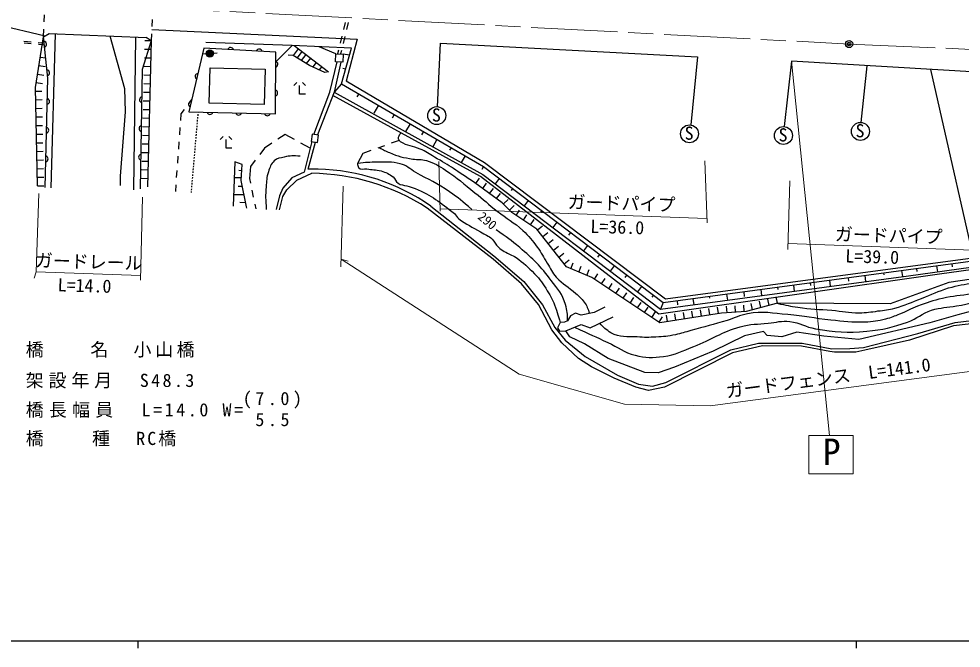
# Model space of a CAD drawing. Units: millimetres, scale not verified. Extents: x 40000 to 680000, y 20000 to 380000.
# Drawn here: x 151457 to 282622, y 204000 to 291641 of the extents above; entities that cross this region are included whole.
import ezdxf
from ezdxf.enums import TextEntityAlignment as Align

# ---------------------------------------------------------------- set-up
doc = ezdxf.new("R2010")
doc.units = ezdxf.units.MM
doc.header["$LTSCALE"] = 1000
doc.header["$PDMODE"] = 32
doc.header["$PDSIZE"] = 500
doc.linetypes.add('CHAIN', pattern=[18.5, 12, -1.5, 3.5, -1.5])
for name, color, linetype, lineweight in [('M-BGD', 7, 'Continuous', 25), ('M-BMK', 2, 'CHAIN', 13), ('M-BMK-SRVR', 3, 'Continuous', 25), ('M-STR-HTXT', 7, 'Continuous', 13), ('M-STR-STR1', 1, 'Continuous', 25), ('M-STR-STRC', 7, 'Continuous', 25), ('M-TTL-BAND', 7, 'Continuous', 25)]:
    doc.layers.add(name, color=color, linetype=linetype, lineweight=lineweight)
doc.styles.add('ＭＳ ゴシック', font='')
doc.styles.add('ＭＳ 明朝', font='')
doc.styles.get('ＭＳ ゴシック').set_extended_font_data('MS Gothic')
doc.styles.get('ＭＳ 明朝').set_extended_font_data('MS Mincho')

msp = doc.modelspace()

# ---------------------------------------------------------------- linework, layer by layer
at = {"layer": 'M-BGD'}
for p, q in [((147642, 291036), (155133, 289261)), ((169952, 290166), (198558, 288824)), ((196876, 291150), (196640, 290178)), ((197293, 291128), (197057, 290156)), ((153762, 282080), (154894, 289123)), ((156517, 289547), (155889, 268123)), ((164122, 289251), (166159, 281957)), ((167475, 267831), (167749, 289110)), ((169887, 288562), (168987, 288585)), ((169887, 288562), (169371, 268266)), ((196404, 289206), (196168, 288235)), ((196821, 289185), (196585, 288213)), ((198558, 288824), (196998, 282966)), ((152173, 288534), (153170, 288451)), ((152192, 288279), (153188, 288191)), ((154166, 288368), (154982, 288300)), ((154184, 288102), (155011, 288028)), ((169857, 287362), (168957, 287385)), ((189517, 287937), (177466, 288332)), ((189517, 287937), (187207, 285637)), ((197764, 287538), (189517, 287937)), ((190359, 287472), (189653, 286541)), ((189762, 287925), (194567, 284277)), ((195588, 286787), (193264, 287756)), ((195932, 287263), (195814, 286773)), ((196374, 282600), (197764, 287538)), ((209710, 279408), (210128, 288241)), ((210128, 288241), (245926, 286331)), ((154443, 286318), (155208, 286195)), ((169826, 286163), (168926, 286186)), ((178047, 286807), (177051, 286718)), ((178047, 286807), (179044, 286896)), ((189653, 286541), (188933, 286577)), ((191917, 285120), (189653, 286541)), ((190852, 287098), (190179, 286211)), ((191397, 286684), (190760, 285846)), ((192062, 286179), (191471, 285400)), ((195521, 285660), (195588, 286787)), ((195588, 286787), (196599, 286727)), ((196349, 287241), (196229, 286749)), ((196599, 286727), (196532, 285600)), ((197494, 286581), (196599, 286727)), ((245926, 286331), (245007, 276862)), ((154253, 285133), (155141, 284990)), ((169796, 284963), (168896, 284986)), ((177951, 279892), (178082, 284839)), ((178082, 284839), (185744, 284636)), ((185744, 284636), (185613, 279689)), ((194058, 284172), (191917, 285120)), ((192857, 285575), (192396, 284967)), ((193616, 285000), (193257, 284527)), ((194760, 281422), (195783, 285645)), ((196293, 285614), (195350, 281440)), ((196532, 285600), (195521, 285660)), ((196948, 284641), (196571, 284712)), ((259025, 285724), (257976, 276637)), ((298049, 283466), (259025, 285724)), ((269497, 285118), (268667, 277212)), ((154062, 283948), (154951, 283806)), ((169765, 283763), (168865, 283786)), ((194567, 284277), (194058, 284172)), ((154038, 268375), (153762, 282080)), ((153872, 282764), (154760, 282621)), ((169735, 282564), (168835, 282587)), ((190145, 282770), (189745, 282370)), ((190545, 281170), (190545, 282370)), ((191345, 282370), (190945, 282770)), ((196374, 282600), (195350, 281440)), ((196374, 282600), (216136, 271066)), ((216262, 271581), (196998, 282966)), ((153772, 281573), (154672, 281591)), ((166159, 281957), (166264, 278710)), ((169704, 281364), (168804, 281387)), ((191345, 281170), (190545, 281170)), ((192534, 275544), (194760, 281422)), ((195350, 281440), (193028, 275479)), ((215723, 269686), (195163, 280959)), ((195350, 281440), (216056, 269961)), ((198765, 281204), (198513, 280772)), ((153796, 280373), (154696, 280391)), ((169674, 280165), (168774, 280187)), ((175549, 280448), (175085, 279830)), ((185613, 279689), (177951, 279892)), ((201498, 279609), (200862, 278520)), ((153821, 279173), (154720, 279191)), ((166264, 278710), (165540, 269727)), ((169643, 278965), (168743, 278988)), ((174020, 278412), (173954, 277503)), ((174484, 279030), (174020, 278412)), ((176368, 278350), (176350, 278151)), ((176395, 278665), (176385, 278549)), ((203708, 278320), (203404, 277799)), ((153845, 277973), (154745, 277991)), ((153869, 276774), (154769, 276792)), ((169613, 277765), (168713, 277788)), ((176264, 277154), (176247, 276955)), ((176299, 277553), (176281, 277354)), ((176333, 277952), (176316, 277752)), ((205928, 277024), (205290, 275930)), ((153893, 275574), (154793, 275592)), ((169582, 276566), (168682, 276589)), ((173882, 276506), (173810, 275508)), ((176126, 275560), (176109, 275361)), ((176161, 275959), (176143, 275760)), ((176195, 276357), (176178, 276158)), ((176230, 276756), (176212, 276557)), ((188527, 275547), (187510, 274866)), ((189839, 274827), (188527, 275547)), ((192263, 275579), (192129, 274557)), ((193184, 275458), (192263, 275579)), ((193050, 274436), (193184, 275458)), ((207772, 275948), (207491, 275465)), ((153917, 274374), (154817, 274392)), ((169521, 274167), (168621, 274189)), ((169552, 275366), (168652, 275389)), ((173738, 274511), (173666, 273513)), ((176023, 274365), (176005, 274166)), ((176057, 274763), (176040, 274564)), ((176092, 275162), (176074, 274963)), ((179896, 275247), (179496, 274847)), ((180296, 273647), (180296, 274847)), ((181096, 274847), (180696, 275247)), ((186679, 274309), (185662, 273628)), ((192029, 273627), (190716, 274347)), ((192261, 274540), (191184, 270304)), ((191733, 270704), (192758, 274474)), ((192129, 274557), (193050, 274436)), ((204405, 274708), (203288, 274309)), ((209660, 274846), (209069, 273834)), ((153942, 273174), (154841, 273192)), ((169491, 272967), (168591, 272990)), ((175919, 273169), (175902, 272970)), ((175954, 273568), (175936, 273369)), ((175988, 273966), (175971, 273767)), ((181096, 273647), (180296, 273647)), ((185662, 273628), (184983, 272758)), ((199345, 272903), (198581, 271507)), ((200462, 273301), (199345, 272903)), ((202346, 273973), (201404, 273637)), ((211624, 273699), (211408, 273329)), ((153966, 271974), (154866, 271993)), ((169460, 271767), (168560, 271790)), ((173594, 272516), (173522, 271519)), ((175781, 271575), (175764, 271376)), ((175816, 271974), (175798, 271775)), ((175850, 272372), (175833, 272173)), ((175885, 272771), (175867, 272572)), ((181512, 271706), (181267, 265545)), ((182548, 271338), (181512, 271706)), ((184367, 271970), (183688, 271100)), ((213572, 272562), (213032, 271637)), ((241459, 252623), (216262, 271581)), ((153990, 270775), (154890, 270793)), ((169430, 270568), (168530, 270591)), ((173450, 270521), (173378, 269524)), ((175678, 270380), (175660, 270181)), ((175712, 270778), (175695, 270579)), ((175747, 271177), (175729, 270978)), ((182500, 270458), (182084, 270499)), ((182425, 269108), (182548, 271338)), ((183688, 271100), (183556, 269389)), ((191184, 270304), (189470, 269496)), ((193103, 270716), (191733, 270704)), ((216136, 271066), (215900, 270661)), ((216136, 271066), (241122, 252122)), ((154014, 269575), (154914, 269593)), ((165540, 269727), (165580, 268423)), ((169399, 269368), (168499, 269391)), ((175574, 269184), (175557, 268985)), ((175609, 269583), (175591, 269384)), ((175643, 269981), (175626, 269782)), ((182446, 269485), (181425, 269514)), ((183127, 265475), (182425, 269108)), ((183556, 269389), (183688, 268752)), ((189470, 269496), (188193, 268045)), ((188738, 267850), (190142, 269184)), ((190142, 269184), (192218, 270128)), ((215054, 268723), (215586, 269450)), ((240550, 250512), (215723, 269686)), ((216056, 269961), (240791, 251192)), ((218328, 269404), (217766, 268663)), ((154038, 268375), (154938, 268393)), ((173306, 268526), (173241, 267617)), ((175436, 267590), (175426, 267475)), ((175471, 267989), (175453, 267789)), ((175505, 268387), (175488, 268188)), ((175540, 268786), (175522, 268587)), ((182580, 268305), (181982, 268315)), ((183890, 267772), (184092, 266793)), ((188193, 268045), (187720, 266989)), ((188215, 266906), (188738, 267850)), ((216023, 268015), (216554, 268741)), ((216991, 267306), (217523, 268033)), ((220177, 268002), (219986, 267751)), ((182806, 267138), (181330, 267127)), ((187720, 266989), (187264, 265103)), ((187716, 265041), (188215, 266906)), ((217960, 266598), (218491, 267324)), ((218901, 265858), (219546, 266486)), ((222356, 266350), (221793, 265608)), ((183019, 266036), (182215, 266054)), ((183180, 265282), (183127, 265475)), ((184294, 265813), (184425, 265176)), ((217484, 258179), (208271, 265293)), ((208797, 265557), (217554, 258653)), ((219739, 264999), (220383, 265627)), ((220676, 264260), (221168, 265013)), ((221680, 263604), (222172, 264357)), ((222685, 262947), (223177, 263701)), ((224233, 264927), (224059, 264697)), ((223658, 262257), (224368, 262811)), ((226365, 263311), (225801, 262567)), ((224397, 261311), (225106, 261865)), ((228246, 261885), (227956, 261502)), ((225135, 260366), (225845, 260919)), ((225874, 259420), (226583, 259974)), ((230606, 260095), (230041, 259350)), ((217554, 258653), (221767, 255072)), ((226612, 258474), (227322, 259028)), ((232282, 258824), (231992, 258442)), ((241122, 252122), (290132, 258726)), ((289711, 259042), (241459, 252623)), ((221416, 254756), (217484, 258179)), ((227351, 257528), (228060, 258082)), ((228285, 256839), (228632, 257669)), ((229392, 256376), (229739, 257206)), ((234340, 257264), (233774, 256517)), ((275285, 255870), (290612, 257991)), ((279204, 257254), (279315, 256428)), ((290963, 257640), (279604, 256087)), ((281303, 257537), (281364, 257083)), ((230499, 255913), (230846, 256744)), ((231570, 255381), (232067, 256131)), ((236059, 255961), (235802, 255621)), ((279604, 256087), (240550, 250512)), ((240791, 251192), (275285, 255870)), ((269211, 255907), (269325, 255062)), ((271807, 256257), (271844, 255984)), ((274326, 256597), (274440, 255756)), ((276417, 256878), (276471, 256477)), ((287996, 255983), (280922, 254903)), ((223803, 251877), (221416, 254756)), ((221767, 255072), (224347, 251807)), ((232569, 254717), (233067, 255467)), ((233569, 254053), (234067, 254803)), ((259270, 254568), (259385, 253714)), ((261591, 254880), (261644, 254491)), ((264285, 255243), (264400, 254394)), ((266891, 255595), (266955, 255115)), ((280922, 254903), (272760, 251954)), ((234568, 253389), (235066, 254139)), ((235568, 252725), (236066, 253475)), ((238136, 254386), (237569, 253637)), ((249970, 253314), (250086, 252453)), ((252354, 253636), (252441, 252984)), ((254726, 253955), (254841, 253098)), ((257069, 254271), (257115, 253930)), ((225629, 248349), (223803, 251877)), ((236568, 252062), (237065, 252811)), ((237567, 251398), (238065, 252147)), ((239783, 253137), (239585, 252876)), ((241122, 252122), (240791, 251192)), ((243084, 252387), (243160, 251823)), ((245272, 252681), (245389, 251816)), ((247567, 252991), (247601, 252736)), ((253600, 251131), (253371, 252001)), ((254760, 251436), (254531, 252307)), ((255921, 251741), (255692, 252612)), ((257081, 252046), (256852, 252917)), ((272760, 251954), (257081, 252046)), ((224347, 251807), (226067, 248665)), ((228934, 250673), (228249, 250304)), ((229741, 250357), (228934, 250673)), ((231549, 250743), (229741, 250357)), ((233006, 251480), (231549, 250743)), ((238567, 250734), (239065, 251483)), ((239566, 250070), (240064, 250819)), ((242915, 249672), (242777, 250561)), ((244101, 249856), (243963, 250746)), ((245287, 250041), (245148, 250930)), ((246472, 250225), (246334, 251114)), ((247658, 250409), (247520, 251299)), ((248844, 250594), (248706, 251483)), ((250037, 250711), (249977, 251609)), ((251234, 250791), (251174, 251689)), ((252432, 250872), (252371, 251770)), ((281776, 249352), (295494, 251011)), ((285863, 251392), (282175, 250427)), ((226827, 249356), (226441, 248619)), ((227406, 249391), (226827, 249356)), ((227845, 249584), (227406, 249391)), ((228249, 250304), (227845, 249584)), ((230972, 248617), (234180, 250163)), ((240566, 249406), (241064, 250156)), ((241729, 249488), (241591, 250377)), ((278244, 249321), (268361, 246969)), ((276589, 247825), (281776, 249352)), ((282175, 250427), (278244, 249321)), ((295813, 250509), (281568, 248869)), ((227050, 246523), (225629, 248349)), ((226067, 248665), (227489, 246892)), ((226441, 248619), (226712, 248133)), ((226712, 248133), (227578, 248188)), ((227578, 248188), (229716, 249054)), ((228149, 247362), (227578, 248188)), ((229716, 249054), (230972, 248617)), ((255091, 248110), (252475, 247478)), ((255600, 247548), (255091, 248110)), ((259742, 247987), (257654, 247338)), ((263516, 247461), (259742, 247987)), ((281568, 248869), (275421, 246906)), ((227489, 246892), (230288, 244612)), ((230202, 246396), (228149, 247362)), ((252475, 247478), (248107, 245378)), ((257654, 247338), (255600, 247548)), ((268361, 246969), (263516, 247461)), ((269019, 245858), (276589, 247825)), ((275421, 246906), (269191, 245483)), ((229351, 244347), (227050, 246523)), ((233467, 244325), (230202, 246396)), ((241529, 241013), (250547, 245523)), ((248107, 245378), (242718, 243149)), ((250547, 245523), (254404, 246484)), ((254961, 246122), (250795, 245124)), ((254404, 246484), (260498, 246491)), ((260399, 246053), (254961, 246122)), ((264354, 245312), (260399, 246053)), ((260498, 246491), (264643, 245688)), ((264978, 245233), (264354, 245312)), ((264643, 245688), (267124, 245735)), ((267124, 245735), (269019, 245858)), ((269191, 245483), (267966, 245218)), ((231145, 243169), (229351, 244347)), ((230288, 244612), (234790, 242006)), ((238610, 242394), (233467, 244325)), ((250795, 245124), (241342, 240337)), ((267966, 245218), (264978, 245233)), ((234320, 241593), (231145, 243169)), ((242718, 243149), (240436, 242342)), ((237316, 240352), (234320, 241593)), ((234790, 242006), (237688, 240773)), ((240436, 242342), (238610, 242394)), ((239079, 239861), (237316, 240352)), ((237688, 240773), (239646, 240484)), ((241342, 240337), (239079, 239861)), ((239646, 240484), (241529, 241013))]:
    msp.add_line(p, q, dxfattribs=at)
for points in [[(155124, 268143), (155508, 283383), (154894, 289123)], [(169887, 288562), (168622, 284563), (168345, 267975)], [(257081, 252046), (252675, 250888), (249270, 250660), (240687, 249326), (231225, 255610), (227697, 257084), (223572, 262368), (220079, 264650), (218727, 266036), (214936, 268810)]]:
    msp.add_lwpolyline(points, dxfattribs=at)
msp.add_lwpolyline([(177208, 287538), (175139, 278693), (187163, 278429), (187215, 287013)], close=True, dxfattribs=at)
for centre, radius in [((178047, 286807), 500), ((178047, 286807), 400), ((178047, 286807), 300), ((178047, 286807), 200), ((178047, 286807), 100), ((178047, 286807), 20), ((209632, 278160), 1250), ((244807, 275628), 1250), ((268598, 275963), 1250), ((257880, 275391), 1250)]:
    msp.add_circle(centre, radius, dxfattribs=at)
for centre, radius, start, end in [((154886, 288098), 417, 292.36952, 79.84911), ((180913, 287227), 417, 13.25621, 160.7358), ((184907, 287017), 417, 13.25621, 160.7358), ((187088, 285319), 417, 285.9087, 73.38829), ((155312, 284121), 417, 292.36952, 79.84911), ((176411, 283617), 417, 93.08994, 240.56954), ((168669, 280367), 417, 105.30536, 252.78495), ((187064, 281319), 417, 285.9087, 73.38829), ((155310, 280142), 417, 284.81698, 72.29657), ((175499, 279722), 417, 93.08994, 240.56954), ((178056, 278745), 417, 195.00575, 342.48534), ((182055, 278658), 417, 195.00575, 342.48534), ((186054, 278570), 417, 195.00575, 342.48534), ((168602, 276367), 417, 105.30536, 252.78495), ((155209, 276143), 417, 284.81698, 72.29657), ((155109, 272144), 417, 284.81698, 72.29657), ((168535, 272368), 417, 105.30536, 252.78495), ((192441, 242253), 28470, 54.93585, 88.66846), ((191896, 239991), 30139, 57.092, 89.38939)]:
    msp.add_arc(centre, radius, start, end, dxfattribs=at)
for points, knots in [([(214936, 268810), (212269, 270578), (211563, 271098), (209301, 272400), (208535, 272840), (208143, 273165), (207327, 273505), (206272, 273945), (205534, 273892), (204588, 274532), (204435, 274636), (204381, 274751), (204325, 274927), (204219, 275259), (204451, 275489), (204653, 275756)], [0, 0, 0, 0, 1, 1, 1, 2, 2, 2, 3, 3, 3, 4, 4, 4, 5, 5, 5, 5]), ([(201635, 273720), (202260, 273353), (202480, 273257), (203044, 273008), (204244, 272478), (204988, 272329), (206282, 272113), (207017, 271991), (207464, 272113), (208178, 271903), (209303, 271572), (209873, 271187), (210864, 270560), (212562, 269485), (213370, 268675), (214945, 267427), (216181, 266446), (216811, 265821), (218052, 264846), (219420, 263771), (220339, 263353), (221607, 262161), (222478, 261341), (222906, 260812), (223608, 259844), (224207, 259016), (224455, 258494), (225003, 257632), (225494, 256859), (225638, 256323), (226267, 255657), (227210, 254658), (227959, 254337), (228973, 253410), (229466, 252959), (229784, 252731), (230164, 252181), (230550, 251622), (230648, 251331), (230897, 250604)], [0, 0, 0, 0, 1, 1, 1, 2, 2, 2, 3, 3, 3, 4, 4, 4, 5, 5, 5, 6, 6, 6, 7, 7, 7, 8, 8, 8, 9, 9, 9, 10, 10, 10, 11, 11, 11, 12, 12, 12, 13, 13, 13, 13]), ([(190612, 272522), (189625, 272557), (189238, 272608), (188401, 272390), (187837, 272244), (187436, 272256), (187005, 271864), (186505, 271409), (186419, 270973), (186189, 270337), (185906, 269554), (185950, 269059), (185873, 268230), (185760, 267012), (185814, 266550), (185899, 265097)], [0, 0, 0, 0, 1, 1, 1, 2, 2, 2, 3, 3, 3, 4, 4, 4, 5, 5, 5, 5]), ([(214523, 265071), (213133, 266291), (212682, 266650), (211416, 267546), (209682, 268772), (208550, 269210), (206703, 270258), (205862, 270735), (205484, 271244), (204544, 271469), (203321, 271761), (202589, 271688), (201331, 271680), (200255, 271672), (199866, 271641), (198581, 271507)], [0, 0, 0, 0, 1, 1, 1, 2, 2, 2, 3, 3, 3, 4, 4, 4, 5, 5, 5, 5]), ([(319262, 272227), (318497, 272118), (318251, 272054), (317615, 271889), (316267, 271542), (315559, 271162), (314324, 270520), (313508, 270097), (312990, 269915), (312323, 269283), (311883, 268867), (311696, 268541), (311506, 267966), (311315, 267385), (311355, 267022), (311296, 266413), (311238, 265818), (311449, 265436), (311217, 264886), (311044, 264477), (310814, 264257), (310401, 264096), (309863, 263886), (309501, 264152), (308926, 264201), (308288, 264256), (307934, 264383), (307294, 264359), (306459, 264328), (305982, 264188), (305214, 263859), (303787, 263248), (303254, 262434), (301949, 261594), (300613, 260735), (299770, 260402), (298473, 259486), (297263, 258631), (296837, 257839), (295647, 256958), (295314, 256712), (295084, 256640), (294717, 256449), (293753, 255948), (293195, 255700), (292189, 255291), (291584, 255044), (291220, 254976), (290592, 254799), (289590, 254516), (289026, 254366), (288011, 254138), (286473, 253792), (285605, 253620), (284053, 253342), (282486, 253062), (281580, 253053), (280027, 252699), (278646, 252383), (277894, 252109), (276564, 251619), (275559, 251249), (275055, 250901), (274059, 250507), (273308, 250210), (272891, 250019), (272105, 249829), (271004, 249562), (270370, 249425), (269238, 249396), (267370, 249347), (266323, 249503), (264464, 249688), (262127, 249921), (260843, 250280), (258501, 250466), (256321, 250640), (255058, 250942), (252902, 250572), (251750, 250374), (251174, 249989), (250058, 249641), (248101, 249032), (246978, 248785), (245003, 248237), (244160, 248003), (243700, 247822), (242844, 247640), (241804, 247419), (241201, 247394), (240141, 247324), (239128, 247257), (238555, 247266), (237543, 247336), (236095, 247436), (235119, 247178), (233876, 247926), (233187, 248341), (232861, 248601), (232308, 249261)], [0, 0, 0, 0, 1, 1, 1, 2, 2, 2, 3, 3, 3, 4, 4, 4, 5, 5, 5, 6, 6, 6, 7, 7, 7, 8, 8, 8, 9, 9, 9, 10, 10, 10, 11, 11, 11, 12, 12, 12, 13, 13, 13, 14, 14, 14, 15, 15, 15, 16, 16, 16, 17, 17, 17, 18, 18, 18, 19, 19, 19, 20, 20, 20, 21, 21, 21, 22, 22, 22, 23, 23, 23, 24, 24, 24, 25, 25, 25, 26, 26, 26, 27, 27, 27, 28, 28, 28, 29, 29, 29, 30, 30, 30, 31, 31, 31, 32, 32, 32, 33, 33, 33, 33]), ([(198581, 271507), (198583, 271292), (198625, 271132), (198757, 270943), (199011, 270580), (199435, 270805), (199873, 270733), (200649, 270603), (201117, 270691), (201870, 270460), (202573, 270243), (202983, 270080), (203555, 269617), (203891, 269345), (203865, 268969), (204234, 268743), (204667, 268478), (204993, 268513), (205479, 268365), (205927, 268228), (206192, 268191), (206626, 268014), (208962, 267060), (210060, 266063), (212079, 264550), (212384, 264322), (212379, 264013), (212685, 263786), (213792, 262965), (214536, 262690), (215712, 261970), (216355, 261576), (216808, 261471), (217345, 260943), (217736, 260557), (217812, 260212), (218214, 259837), (218499, 259570), (218698, 259464), (219030, 259258), (219643, 258876), (220072, 258805), (220662, 258389), (221753, 257619), (222323, 257117), (223243, 256151), (224038, 255315), (224419, 254774), (225007, 253781), (225523, 252910), (225807, 252410), (226165, 251464), (226375, 250910), (226432, 250580), (226613, 250016), (226696, 249758), (226722, 249676), (226827, 249356)], [0, 0, 0, 0, 1, 1, 1, 2, 2, 2, 3, 3, 3, 4, 4, 4, 5, 5, 5, 6, 6, 6, 7, 7, 7, 8, 8, 8, 9, 9, 9, 10, 10, 10, 11, 11, 11, 12, 12, 12, 13, 13, 13, 14, 14, 14, 15, 15, 15, 16, 16, 16, 17, 17, 17, 18, 18, 18, 19, 19, 19, 19]), ([(257022, 252031), (258368, 251720), (258767, 251649), (259896, 251469), (261722, 251178), (262771, 251224), (264612, 251060), (266107, 250926), (266938, 250720), (268439, 250709), (269458, 250701), (270027, 250820), (271037, 250954), (271961, 251077), (272489, 251112), (273389, 251352), (274886, 251752), (275665, 252168), (277116, 252710), (278592, 253261), (279371, 253709), (280881, 254158), (282223, 254557), (283012, 254643), (284389, 254892), (285844, 255155), (286692, 255113), (288134, 255442), (289350, 255720), (289986, 256038), (291171, 256428), (292066, 256723), (292616, 256773), (293461, 257192), (294770, 257841), (295340, 258483), (296516, 259351), (298469, 260792), (299448, 261754), (301439, 263142), (302723, 264037), (303463, 264523), (304862, 265222), (306256, 265920), (306814, 266111), (308565, 266710)], [0, 0, 0, 0, 1, 1, 1, 2, 2, 2, 3, 3, 3, 4, 4, 4, 5, 5, 5, 6, 6, 6, 7, 7, 7, 8, 8, 8, 9, 9, 9, 10, 10, 10, 11, 11, 11, 12, 12, 12, 13, 13, 13, 14, 14, 14, 15, 15, 15, 15]), ([(227845, 249584), (227837, 250575), (227769, 250984), (227542, 251845), (227153, 253320), (226479, 253992), (225562, 255211), (224073, 257189), (223066, 258189), (221175, 259787), (219942, 260830), (219465, 261202), (217875, 262280)], [0, 0, 0, 0, 1, 1, 1, 2, 2, 2, 3, 3, 3, 4, 4, 4, 4]), ([(228805, 248685), (231056, 247661), (231625, 247404), (233428, 246571), (234918, 245883), (235645, 245196), (237237, 244798), (238742, 244422), (239664, 244439), (241204, 244623), (242916, 244826), (243781, 245402), (245391, 246018), (247956, 247000), (249221, 248023), (251868, 248756), (253347, 249166), (254238, 249102), (255765, 249257), (256935, 249375), (257598, 249625), (258766, 249494), (260209, 249331), (260914, 248726), (262347, 248493), (265103, 248044), (266706, 247879), (269486, 248135), (271747, 248344), (273008, 248681), (275156, 249417), (276536, 249890), (277117, 250625), (278508, 251067), (279822, 251484), (280634, 251397), (281989, 251653), (283846, 252004), (284863, 252327), (286729, 252627), (288112, 252849), (288583, 252913), (290283, 253101)], [0, 0, 0, 0, 1, 1, 1, 2, 2, 2, 3, 3, 3, 4, 4, 4, 5, 5, 5, 6, 6, 6, 7, 7, 7, 8, 8, 8, 9, 9, 9, 10, 10, 10, 11, 11, 11, 12, 12, 12, 13, 13, 13, 14, 14, 14, 14])]:
    msp.add_open_spline(points, degree=3, knots=knots, dxfattribs=at)
msp.add_point((178047, 286807), dxfattribs=at)
at = {"layer": 'M-BMK'}
for p, q in [((167363, 293361), (267024, 288129)), ((267024, 288129), (312943, 286112))]:
    msp.add_line(p, q, dxfattribs=at)
at = {"layer": 'M-BMK-SRVR'}
msp.add_circle((267024, 288129), 500, dxfattribs=at)
msp.add_point((267024, 288129), dxfattribs=at)
at = {"layer": 'M-STR-HTXT'}
for p, q in [((210109, 264872), (209927, 271795)), ((246932, 271864), (247257, 263244)), ((258490, 259509), (258753, 269067)), ((196621, 268342), (196265, 257086)), ((153857, 256404), (154241, 267329)), ((168657, 266816), (168380, 255251)), ((210100, 265201), (247234, 263854)), ((258513, 260336), (297958, 258905)), ((196300, 258190), (221122, 242157)), ((196300, 258190), (197285, 257873)), ((153609, 255520), (153857, 256404)), ((153857, 256404), (168395, 255876)), ((247707, 237768), (312481, 246293)), ((221122, 242157), (235755, 237965)), ((235755, 237965), (247707, 237768))]:
    msp.add_line(p, q, dxfattribs=at)
at = {"layer": 'M-STR-STR1'}
for p, q in [((154979, 291201), (155021, 292200)), ((170007, 291551), (169967, 290551)), ((154894, 289123), (154938, 290202)), ((154894, 289123), (155684, 289580)), ((155684, 289580), (169197, 289053)), ((169887, 288562), (169197, 289053)), ((169927, 289552), (169887, 288562))]:
    msp.add_line(p, q, dxfattribs=at)
at = {"layer": 'M-STR-STRC', "lineweight": 13}
for p, q in [((259025, 285724), (264293, 233620)), ((261420, 233620), (267568, 233620)), ((261420, 228270), (261420, 233620)), ((267568, 233620), (267568, 228270)), ((267568, 228270), (261420, 228270))]:
    msp.add_line(p, q, dxfattribs=at)
at = {"layer": 'M-STR-STRC'}
msp.add_line((278359, 284605), (288451, 239937), dxfattribs=at)
at = {"layer": 'M-TTL-BAND'}
for p, q in [((40000, 205000), (579000, 205000)), ((168000, 205000), (168000, 204000)), ((268000, 205000), (268000, 204000))]:
    msp.add_line(p, q, dxfattribs=at)

# ---------------------------------------------------------------- texts
at = {"layer": 'M-BGD', "style": 'ＭＳ ゴシック'}
for p in [(208953, 276787), (267919, 274590), (244128, 274254), (257201, 274017)]:
    msp.add_text('S', height=1833, dxfattribs=at).set_placement(p, align=Align.BOTTOM_LEFT)
msp.add_text('290', height=1320, rotation=320.08, dxfattribs=at).set_placement((214971, 263589), align=Align.BOTTOM_LEFT)
at = {"layer": 'M-STR-HTXT', "style": 'ＭＳ ゴシック'}
for s, rotation, p in [('ガードパイプ', 358.349, (227802, 264712)), ('L=36.0', 358.349, (230980, 261293)), ('ガードパイプ', 358.349, (264997, 260222)), ('ガードレール', 358.349, (153644, 256564)), ('L=39.0', 358.349, (266463, 257172)), ('L=14.0', 358.349, (156822, 253146)), ('ガードフェンス  L=141.0', 7.498, (250059, 238329))]:
    msp.add_text(s, height=1833, rotation=rotation, dxfattribs=at).set_placement(p, align=Align.BOTTOM_LEFT)
at = {"layer": 'M-STR-STR1', "char_height": 1833, "attachment_point": 7, "style": 'ＭＳ ゴシック'}
for s, insert in [('\\T1.2;橋\u3000\u3000名\u3000小山橋', (152417, 244468)), ('\\T1.27;架設年月\u3000S48.3', (152417, 240173)), ('\\T1.4;(7.0)', (182629, 237368)), ('\\T1.29;橋長幅員\u3000L=14.0\\~W=', (152417, 236075)), ('\\T1.4;5.5', (184384, 234894)), ('\\T1.23;橋\u3000\u3000種\u3000RC橋', (152417, 232095))]:
    msp.add_mtext(s, dxfattribs=dict(at, insert=insert))
at = {"layer": 'M-STR-STRC', "style": 'ＭＳ 明朝'}
msp.add_text('P', height=3666, dxfattribs=at).set_placement((263344, 228430), align=Align.BOTTOM_LEFT)

doc.saveas('drawing.dxf')
